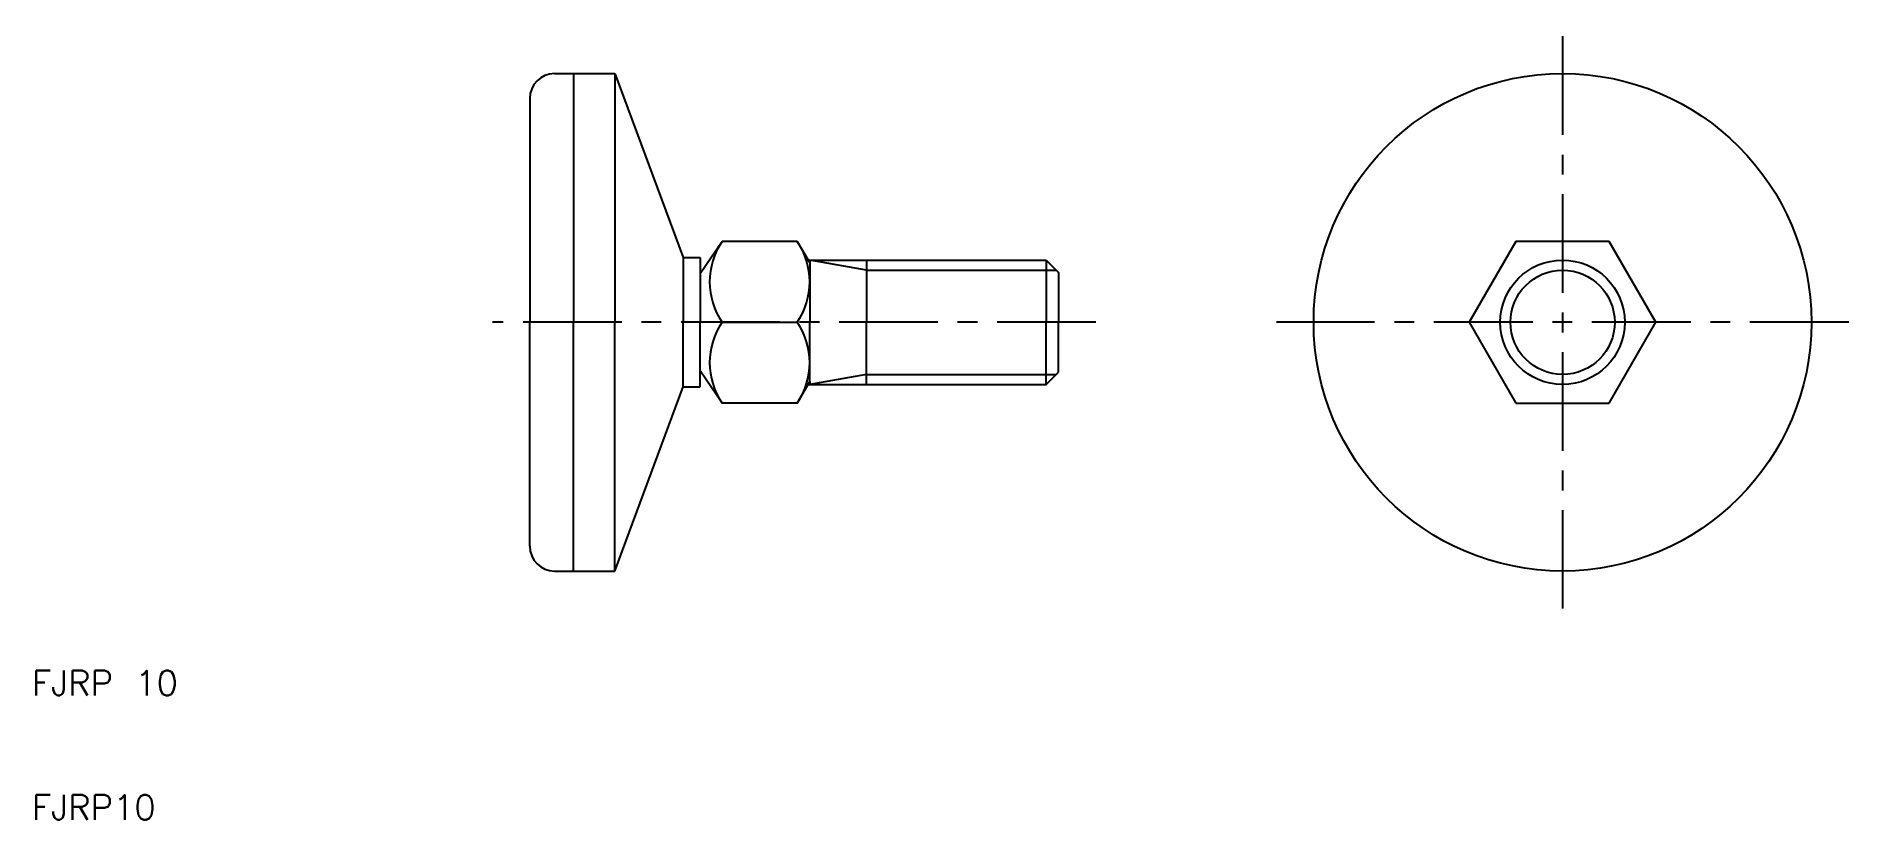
# Model space of a CAD drawing. Extents: x 10 to 156, y 10 to 73.
import ezdxf

# ---------------------------------------------------------------- set-up
doc = ezdxf.new("R2010")
doc.units = 0
doc.header["$LTSCALE"] = 0.25
doc.linetypes.add('CENTER', pattern=[50.8, 31.75, -6.35, 6.35, -6.35])
doc.layers.get('0').update_dxf_attribs({"linetype": 'CONTINUOUS'})
doc.layers.add('CENTER', color=1, linetype='CENTER')
doc.styles.get("Standard").update_dxf_attribs({"font": 'txt.shx', "bigfont": 'extfont.shx'})

msp = doc.modelspace()

# ---------------------------------------------------------------- linework, layer by layer
at = {"color": 7, "linetype": 'CONTINUOUS'}
for p, q in [((52, 70), (56.85, 70)), ((53.51, 70), (53.51, 50)), ((56.85, 70), (62.33, 55.2)), ((56.85, 70), (56.85, 50)), ((50, 68), (50, 50)), ((65.46, 56.5), (63.7, 53.9)), ((71.5, 56.5), (65.46, 56.5)), ((71.5, 56.5), (72.5, 54.77)), ((129.25, 56.5), (125.49, 50)), ((136.75, 56.5), (129.25, 56.5)), ((140.51, 50), (136.75, 56.5)), ((62.33, 55.2), (63.7, 55.2)), ((62.33, 55.2), (62.33, 50)), ((63.7, 55.2), (63.7, 53.9)), ((63.7, 53.9), (63.7, 50)), ((72.23, 55), (91.5, 55)), ((72.5, 55), (72.5, 50)), ((72.5, 54.77), (72.5, 55)), ((77.07, 55), (77.07, 50)), ((91.5, 55), (92.5, 54)), ((91.5, 55), (91.5, 50)), ((92.5, 54), (92.5, 50)), ((50, 32), (50, 50)), ((53.51, 30), (53.51, 50)), ((56.85, 30), (56.85, 50)), ((62.33, 44.8), (62.33, 50)), ((63.7, 46.1), (63.7, 50)), ((65.46, 50), (71.5, 50)), ((72.5, 45), (72.5, 50)), ((77.07, 45), (77.07, 50)), ((91.5, 45), (91.5, 50)), ((92.5, 46), (92.5, 50)), ((125.49, 50), (129.25, 43.5)), ((136.75, 43.5), (140.51, 50)), ((65.46, 43.5), (63.7, 46.1)), ((63.7, 44.8), (63.7, 46.1)), ((71.5, 43.5), (72.5, 45.23)), ((72.5, 45.23), (72.5, 45)), ((91.5, 45), (92.5, 46)), ((56.85, 30), (62.33, 44.8)), ((62.33, 44.8), (63.7, 44.8)), ((72.23, 45), (91.5, 45)), ((71.5, 43.5), (65.46, 43.5)), ((129.25, 43.5), (136.75, 43.5)), ((52, 30), (56.85, 30))]:
    msp.add_line(p, q, dxfattribs=at)
at = {"color": 3, "linetype": 'CONTINUOUS'}
for p, q in [((77.07, 54.19), (72.5, 55)), ((77.07, 54.19), (92.31, 54.19)), ((77.07, 45.81), (72.5, 45)), ((77.07, 45.81), (92.31, 45.81))]:
    msp.add_line(p, q, dxfattribs=at)
at = {"color": 7, "linetype": 'CONTINUOUS'}
for radius in [20, 5]:
    msp.add_circle((133, 50), radius, dxfattribs=at)
at = {"color": 3, "linetype": 'CONTINUOUS'}
msp.add_circle((133, 50), 4.19, dxfattribs=at)
at = {"color": 7, "linetype": 'CONTINUOUS'}
for centre, radius, start, end in [((52, 68), 2, 90, 180), ((70.24, 53.25), 5.78, 145.7945, 214.2055), ((66.72, 53.25), 5.78, 325.7945, 34.2055), ((70.24, 46.75), 5.78, 145.7945, 214.2055), ((66.72, 46.75), 5.78, 325.7945, 34.2055), ((52, 32), 2, 180, 270)]:
    msp.add_arc(centre, radius, start, end, dxfattribs=at)
at = {"layer": 'CENTER', "color": 1, "linetype": 'CENTER'}
for p, q in [((133, 73), (133, 27)), ((95.5, 50), (47, 50)), ((156, 50), (110, 50))]:
    msp.add_line(p, q, dxfattribs=at)

# ---------------------------------------------------------------- texts
at = {"color": 7, "linetype": 'CONTINUOUS'}
for s, p in [('FJRP 10', (10, 20)), ('FJRP10', (10, 10))]:
    msp.add_text(s, height=2, dxfattribs=at).set_placement(p)

doc.saveas('drawing.dxf')
